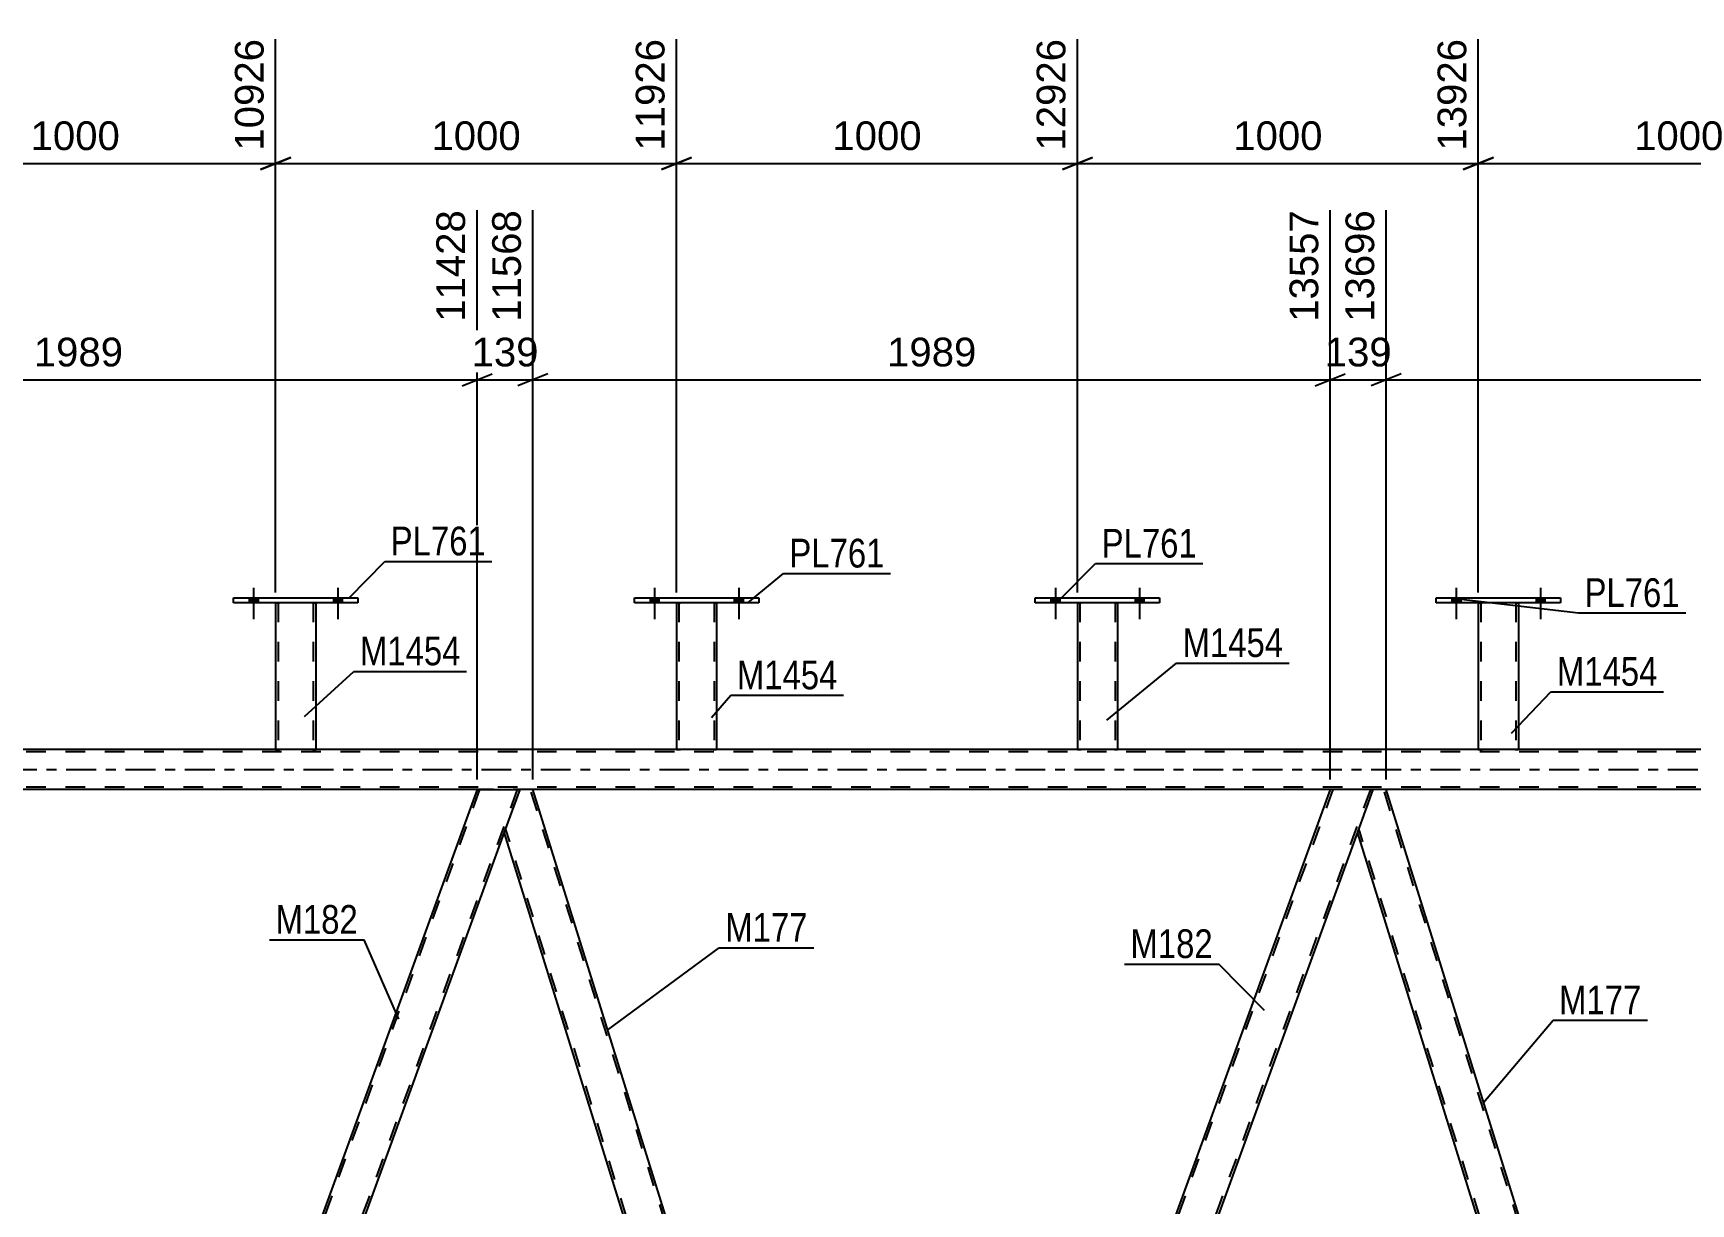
# Model space of a CAD drawing. Header units: millimetres. Extents: x -116 to 725, y -385 to 209.
# Drawn here: x 383.4 to 548.8, y -43.3 to 73.5 of the extents above; entities that cross this region are included whole.
import ezdxf

# ---------------------------------------------------------------- set-up
doc = ezdxf.new("R2010")
doc.units = ezdxf.units.MM
doc.linetypes.add('DXK_LINE_DOT2', pattern=[3.9198, 1.9599, -1.9599])
doc.linetypes.add('DXK_LINE_DOT3', pattern=[5.9187, 2.979, -0.9799, 0.9799, -0.9799])
doc.styles.add('Arial', font='arial.ttf', dxfattribs={"height": 0.2})
doc.styles.add('Arial Narrow', font='ARIALN.TTF', dxfattribs={"height": 0.2})

# ---------------------------------------------------------------- blocks, each defined once
blk = doc.blocks.new('Part-203724257-5561 - 5151')
at = {"color": 7, "linetype": 'DXK_LINE_DOT2'}
for p, q in [((513.04, -2), (468.92, -123.22)), ((516.78, -2), (472.66, -123.22)), ((513.04, -2), (513.06, -2)), ((517.04, -2), (515.49, -6.25)), ((468.66, -123.22), (470.42, -118.4)), ((474.67, -118.4), (472.92, -123.22)), ((472.92, -123.22), (468.66, -123.22))]:
    blk.add_line(p, q, dxfattribs=at)
at = {"color": 2, "linetype": 'Continuous'}
for p, q in [((512.78, -2), (470.42, -118.4)), ((517.04, -2), (512.78, -2)), ((515.49, -6.25), (474.67, -118.4))]:
    blk.add_line(p, q, dxfattribs=at)
blk = doc.blocks.new('Bolt-203724257-5209 - 5151')
at = {"linetype": 'Continuous'}
for points in [[(524.91, 16.64), (525.79, 16.64), (525.79, 17.12), (524.91, 17.12)], [(533.31, 16.64), (534.19, 16.64), (534.19, 17.12), (533.31, 17.12)]]:
    blk.add_hatch(color=1, dxfattribs=at).paths.add_polyline_path(points)
at = {"color": 1, "linetype": 'Continuous'}
for p, q in [((524.91, 17.12), (524.91, 16.64)), ((525.35, 18.12), (525.35, 15)), ((525.79, 17.12), (525.79, 16.64)), ((533.31, 17.12), (533.31, 16.64)), ((533.75, 18.12), (533.75, 15)), ((534.19, 17.12), (534.19, 16.64))]:
    blk.add_line(p, q, dxfattribs=at)
blk = doc.blocks.new('Bolt-203724257-5210 - 5151')
at = {"linetype": 'Continuous'}
for points in [[(524.91, 16.64), (525.79, 16.64), (525.79, 17.12), (524.91, 17.12)], [(533.31, 16.64), (534.19, 16.64), (534.19, 17.12), (533.31, 17.12)]]:
    blk.add_hatch(color=1, dxfattribs=at).paths.add_polyline_path(points)
at = {"color": 1, "linetype": 'Continuous'}
for p, q in [((524.91, 17.12), (524.91, 16.64)), ((525.35, 18.12), (525.35, 15)), ((525.79, 17.12), (525.79, 16.64)), ((533.31, 17.12), (533.31, 16.64)), ((533.75, 18.12), (533.75, 15)), ((534.19, 17.12), (534.19, 16.64))]:
    blk.add_line(p, q, dxfattribs=at)
blk = doc.blocks.new('Bolt-203724257-5211 - 5151')
at = {"linetype": 'Continuous'}
for points in [[(484.91, 16.64), (485.79, 16.64), (485.79, 17.12), (484.91, 17.12)], [(493.31, 16.64), (494.19, 16.64), (494.19, 17.12), (493.31, 17.12)]]:
    blk.add_hatch(color=1, dxfattribs=at).paths.add_polyline_path(points)
at = {"color": 1, "linetype": 'Continuous'}
for p, q in [((484.91, 17.12), (484.91, 16.64)), ((485.35, 18.12), (485.35, 15)), ((485.79, 17.12), (485.79, 16.64)), ((493.31, 17.12), (493.31, 16.64)), ((493.75, 18.12), (493.75, 15)), ((494.19, 17.12), (494.19, 16.64))]:
    blk.add_line(p, q, dxfattribs=at)
blk = doc.blocks.new('Bolt-203724257-5212 - 5151')
at = {"linetype": 'Continuous'}
for points in [[(484.91, 16.64), (485.79, 16.64), (485.79, 17.12), (484.91, 17.12)], [(493.31, 16.64), (494.19, 16.64), (494.19, 17.12), (493.31, 17.12)]]:
    blk.add_hatch(color=1, dxfattribs=at).paths.add_polyline_path(points)
at = {"color": 1, "linetype": 'Continuous'}
for p, q in [((484.91, 17.12), (484.91, 16.64)), ((485.35, 18.12), (485.35, 15)), ((485.79, 17.12), (485.79, 16.64)), ((493.31, 17.12), (493.31, 16.64)), ((493.75, 18.12), (493.75, 15)), ((494.19, 17.12), (494.19, 16.64))]:
    blk.add_line(p, q, dxfattribs=at)
blk = doc.blocks.new('Bolt-203724257-5213 - 5151')
at = {"linetype": 'Continuous'}
for points in [[(444.91, 16.64), (445.79, 16.64), (445.79, 17.12), (444.91, 17.12)], [(453.31, 16.64), (454.19, 16.64), (454.19, 17.12), (453.31, 17.12)]]:
    blk.add_hatch(color=1, dxfattribs=at).paths.add_polyline_path(points)
at = {"color": 1, "linetype": 'Continuous'}
for p, q in [((444.91, 17.12), (444.91, 16.64)), ((445.35, 18.12), (445.35, 15)), ((445.79, 17.12), (445.79, 16.64)), ((453.31, 17.12), (453.31, 16.64)), ((453.75, 18.12), (453.75, 15)), ((454.19, 17.12), (454.19, 16.64))]:
    blk.add_line(p, q, dxfattribs=at)
blk = doc.blocks.new('Bolt-203724257-5214 - 5151')
at = {"linetype": 'Continuous'}
for points in [[(444.91, 16.64), (445.79, 16.64), (445.79, 17.12), (444.91, 17.12)], [(453.31, 16.64), (454.19, 16.64), (454.19, 17.12), (453.31, 17.12)]]:
    blk.add_hatch(color=1, dxfattribs=at).paths.add_polyline_path(points)
at = {"color": 1, "linetype": 'Continuous'}
for p, q in [((444.91, 17.12), (444.91, 16.64)), ((445.35, 18.12), (445.35, 15)), ((445.79, 17.12), (445.79, 16.64)), ((453.31, 17.12), (453.31, 16.64)), ((453.75, 18.12), (453.75, 15)), ((454.19, 17.12), (454.19, 16.64))]:
    blk.add_line(p, q, dxfattribs=at)
blk = doc.blocks.new('Bolt-203724257-5215 - 5151')
at = {"linetype": 'Continuous'}
for points in [[(404.91, 16.64), (405.79, 16.64), (405.79, 17.12), (404.91, 17.12)], [(413.31, 16.64), (414.19, 16.64), (414.19, 17.12), (413.31, 17.12)]]:
    blk.add_hatch(color=1, dxfattribs=at).paths.add_polyline_path(points)
at = {"color": 1, "linetype": 'Continuous'}
for p, q in [((404.91, 17.12), (404.91, 16.64)), ((405.35, 18.12), (405.35, 15)), ((405.79, 17.12), (405.79, 16.64)), ((413.31, 17.12), (413.31, 16.64)), ((413.75, 18.12), (413.75, 15)), ((414.19, 17.12), (414.19, 16.64))]:
    blk.add_line(p, q, dxfattribs=at)
blk = doc.blocks.new('Bolt-203724257-5216 - 5151')
at = {"linetype": 'Continuous'}
for points in [[(404.91, 16.64), (405.79, 16.64), (405.79, 17.12), (404.91, 17.12)], [(413.31, 16.64), (414.19, 16.64), (414.19, 17.12), (413.31, 17.12)]]:
    blk.add_hatch(color=1, dxfattribs=at).paths.add_polyline_path(points)
at = {"color": 1, "linetype": 'Continuous'}
for p, q in [((404.91, 17.12), (404.91, 16.64)), ((405.35, 18.12), (405.35, 15)), ((405.79, 17.12), (405.79, 16.64)), ((413.31, 17.12), (413.31, 16.64)), ((413.75, 18.12), (413.75, 15)), ((414.19, 17.12), (414.19, 16.64))]:
    blk.add_line(p, q, dxfattribs=at)
blk = doc.blocks.new('Part-203724257-5247 - 5151')
at = {"color": 7, "linetype": 'DXK_LINE_DOT2'}
for p, q in [((623.74, 1.76), (-29.49, 1.76)), ((411.55, 2), (407.55, 2)), ((451.55, 2), (447.55, 2)), ((491.55, 2), (487.55, 2)), ((531.55, 2), (527.55, 2)), ((623.74, -1.76), (-29.49, -1.76)), ((433.22, -2), (427.65, -2)), ((518.36, -2), (512.78, -2))]:
    blk.add_line(p, q, dxfattribs=at)
at = {"color": 2, "linetype": 'Continuous'}
for p, q in [((407.55, 2), (371.55, 2)), ((447.55, 2), (411.55, 2)), ((487.55, 2), (451.55, 2)), ((527.55, 2), (491.55, 2)), ((567.55, 2), (531.55, 2)), ((427.65, -2), (348.09, -2)), ((512.78, -2), (433.22, -2)), ((597.92, -2), (518.36, -2))]:
    blk.add_line(p, q, dxfattribs=at)
at = {"color": 7, "linetype": 'DXK_LINE_DOT3'}
blk.add_line((-39.49, 0), (623.74, 0), dxfattribs=at)
blk = doc.blocks.new('Part-203724257-5352 - 5151')
at = {"color": 2, "linetype": 'Continuous'}
for p, q in [((523.35, 16.64), (523.35, 17.12)), ((523.35, 17.12), (535.75, 17.12)), ((535.75, 16.64), (523.35, 16.64)), ((535.75, 17.12), (535.75, 16.64))]:
    blk.add_line(p, q, dxfattribs=at)
blk = doc.blocks.new('Part-203724257-5357 - 5151')
at = {"color": 7, "linetype": 'DXK_LINE_DOT2'}
for p, q in [((527.55, 16.65), (527.55, 16.65)), ((527.55, 16.65), (527.55, 16.64)), ((527.55, 16.64), (527.55, 16.65)), ((527.58, 16.65), (527.55, 16.65)), ((527.55, 16.65), (527.58, 16.65)), ((527.69, 16.65), (527.58, 16.65)), ((527.58, 16.65), (527.69, 16.65)), ((527.8, 16.65), (527.69, 16.65)), ((527.69, 16.65), (527.84, 16.65)), ((527.79, 16.65), (527.79, 16.65)), ((527.79, 16.65), (527.79, 2)), ((527.8, 16.65), (527.79, 16.65)), ((527.79, 16.65), (527.8, 16.65)), ((531.25, 16.65), (527.8, 16.65)), ((527.86, 16.65), (527.8, 16.65)), ((527.8, 16.65), (527.86, 16.65)), ((531.25, 16.65), (527.84, 16.65)), ((531.16, 16.65), (527.86, 16.65)), ((527.86, 16.65), (527.93, 16.65)), ((531.24, 16.65), (527.93, 16.65)), ((531.24, 16.65), (531.16, 16.65)), ((531.29, 16.65), (531.24, 16.65)), ((531.24, 16.65), (531.29, 16.65)), ((531.25, 16.65), (531.41, 16.65)), ((531.41, 16.65), (531.25, 16.65)), ((531.31, 16.65), (531.29, 16.65)), ((531.29, 16.65), (531.31, 16.65)), ((531.31, 16.65), (531.31, 16.65)), ((531.31, 16.65), (531.31, 2)), ((531.41, 16.65), (531.51, 16.65)), ((531.51, 16.65), (531.41, 16.65)), ((531.51, 16.65), (531.55, 16.65)), ((531.55, 16.65), (531.51, 16.65)), ((531.55, 16.65), (531.55, 16.65)), ((531.55, 16.65), (531.55, 16.64)), ((531.55, 16.64), (531.55, 16.65)), ((527.55, 2), (527.58, 2)), ((527.58, 2), (527.69, 2)), ((527.69, 2), (527.84, 2)), ((527.8, 2), (527.79, 2)), ((527.79, 2), (527.8, 2)), ((527.86, 2), (527.8, 2)), ((527.8, 2), (527.84, 2)), ((531.25, 2), (527.84, 2)), ((527.84, 2), (527.86, 2)), ((531.16, 2), (527.86, 2)), ((527.86, 2), (527.93, 2)), ((531.24, 2), (527.93, 2)), ((531.24, 2), (531.16, 2)), ((531.29, 2), (531.24, 2)), ((531.24, 2), (531.29, 2)), ((531.25, 2), (531.41, 2)), ((531.31, 2), (531.29, 2)), ((531.29, 2), (531.31, 2)), ((531.41, 2), (531.51, 2)), ((531.51, 2), (531.55, 2))]:
    blk.add_line(p, q, dxfattribs=at)
at = {"color": 2, "linetype": 'Continuous'}
for p, q in [((527.55, 16.64), (527.55, 2)), ((531.55, 16.64), (531.55, 2)), ((527.58, 2), (527.55, 2)), ((527.69, 2), (527.58, 2)), ((527.84, 2), (527.69, 2)), ((531.25, 2), (527.84, 2)), ((531.41, 2), (531.25, 2)), ((531.51, 2), (531.41, 2)), ((531.55, 2), (531.51, 2))]:
    blk.add_line(p, q, dxfattribs=at)
blk = doc.blocks.new('Part-203724257-5362 - 5151')
at = {"color": 2, "linetype": 'Continuous'}
for p, q in [((483.35, 16.64), (483.35, 17.12)), ((483.35, 17.12), (495.75, 17.12)), ((495.75, 16.64), (483.35, 16.64)), ((495.75, 17.12), (495.75, 16.64))]:
    blk.add_line(p, q, dxfattribs=at)
blk = doc.blocks.new('Part-203724257-5367 - 5151')
at = {"color": 7, "linetype": 'DXK_LINE_DOT2'}
for p, q in [((487.55, 16.65), (487.55, 16.65)), ((487.55, 16.65), (487.55, 16.64)), ((487.55, 16.64), (487.55, 16.65)), ((487.58, 16.65), (487.55, 16.65)), ((487.55, 16.65), (487.58, 16.65)), ((487.69, 16.65), (487.58, 16.65)), ((487.58, 16.65), (487.69, 16.65)), ((487.8, 16.65), (487.69, 16.65)), ((487.69, 16.65), (487.84, 16.65)), ((487.79, 16.65), (487.79, 16.65)), ((487.79, 16.65), (487.79, 2)), ((487.8, 16.65), (487.79, 16.65)), ((487.79, 16.65), (487.8, 16.65)), ((491.25, 16.65), (487.8, 16.65)), ((487.86, 16.65), (487.8, 16.65)), ((487.8, 16.65), (487.86, 16.65)), ((491.25, 16.65), (487.84, 16.65)), ((491.16, 16.65), (487.86, 16.65)), ((487.86, 16.65), (487.93, 16.65)), ((491.24, 16.65), (487.93, 16.65)), ((491.24, 16.65), (491.16, 16.65)), ((491.29, 16.65), (491.24, 16.65)), ((491.24, 16.65), (491.29, 16.65)), ((491.25, 16.65), (491.41, 16.65)), ((491.41, 16.65), (491.25, 16.65)), ((491.31, 16.65), (491.29, 16.65)), ((491.29, 16.65), (491.31, 16.65)), ((491.31, 16.65), (491.31, 16.65)), ((491.31, 16.65), (491.31, 2)), ((491.41, 16.65), (491.51, 16.65)), ((491.51, 16.65), (491.41, 16.65)), ((491.51, 16.65), (491.55, 16.65)), ((491.55, 16.65), (491.51, 16.65)), ((491.55, 16.65), (491.55, 16.65)), ((491.55, 16.65), (491.55, 16.64)), ((491.55, 16.64), (491.55, 16.65)), ((487.55, 2), (487.58, 2)), ((487.58, 2), (487.69, 2)), ((487.69, 2), (487.84, 2)), ((487.8, 2), (487.79, 2)), ((487.79, 2), (487.8, 2)), ((487.86, 2), (487.8, 2)), ((487.8, 2), (487.84, 2)), ((491.25, 2), (487.84, 2)), ((487.84, 2), (487.86, 2)), ((491.16, 2), (487.86, 2)), ((487.86, 2), (487.93, 2)), ((491.24, 2), (487.93, 2)), ((491.24, 2), (491.16, 2)), ((491.29, 2), (491.24, 2)), ((491.24, 2), (491.29, 2)), ((491.25, 2), (491.41, 2)), ((491.31, 2), (491.29, 2)), ((491.29, 2), (491.31, 2)), ((491.41, 2), (491.51, 2)), ((491.51, 2), (491.55, 2))]:
    blk.add_line(p, q, dxfattribs=at)
at = {"color": 2, "linetype": 'Continuous'}
for p, q in [((487.55, 16.64), (487.55, 2)), ((491.55, 16.64), (491.55, 2)), ((487.58, 2), (487.55, 2)), ((487.69, 2), (487.58, 2)), ((487.84, 2), (487.69, 2)), ((491.25, 2), (487.84, 2)), ((491.41, 2), (491.25, 2)), ((491.51, 2), (491.41, 2)), ((491.55, 2), (491.51, 2))]:
    blk.add_line(p, q, dxfattribs=at)
blk = doc.blocks.new('Part-203724257-5372 - 5151')
at = {"color": 2, "linetype": 'Continuous'}
for p, q in [((443.35, 16.64), (443.35, 17.12)), ((443.35, 17.12), (455.75, 17.12)), ((455.75, 16.64), (443.35, 16.64)), ((455.75, 17.12), (455.75, 16.64))]:
    blk.add_line(p, q, dxfattribs=at)
blk = doc.blocks.new('Part-203724257-5377 - 5151')
at = {"color": 7, "linetype": 'DXK_LINE_DOT2'}
for p, q in [((447.55, 16.65), (447.55, 16.65)), ((447.55, 16.65), (447.55, 16.64)), ((447.55, 16.64), (447.55, 16.65)), ((447.58, 16.65), (447.55, 16.65)), ((447.55, 16.65), (447.58, 16.65)), ((447.69, 16.65), (447.58, 16.65)), ((447.58, 16.65), (447.69, 16.65)), ((447.8, 16.65), (447.69, 16.65)), ((447.69, 16.65), (447.84, 16.65)), ((447.79, 16.65), (447.79, 16.65)), ((447.79, 16.65), (447.79, 2)), ((447.8, 16.65), (447.79, 16.65)), ((447.79, 16.65), (447.8, 16.65)), ((451.25, 16.65), (447.8, 16.65)), ((447.86, 16.65), (447.8, 16.65)), ((447.8, 16.65), (447.86, 16.65)), ((451.25, 16.65), (447.84, 16.65)), ((451.16, 16.65), (447.86, 16.65)), ((447.86, 16.65), (447.93, 16.65)), ((451.24, 16.65), (447.93, 16.65)), ((451.24, 16.65), (451.16, 16.65)), ((451.29, 16.65), (451.24, 16.65)), ((451.24, 16.65), (451.29, 16.65)), ((451.25, 16.65), (451.41, 16.65)), ((451.41, 16.65), (451.25, 16.65)), ((451.31, 16.65), (451.29, 16.65)), ((451.29, 16.65), (451.31, 16.65)), ((451.31, 16.65), (451.31, 16.65)), ((451.31, 16.65), (451.31, 2)), ((451.41, 16.65), (451.51, 16.65)), ((451.51, 16.65), (451.41, 16.65)), ((451.51, 16.65), (451.55, 16.65)), ((451.55, 16.65), (451.51, 16.65)), ((451.55, 16.65), (451.55, 16.65)), ((451.55, 16.65), (451.55, 16.64)), ((451.55, 16.64), (451.55, 16.65)), ((447.55, 2), (447.58, 2)), ((447.58, 2), (447.69, 2)), ((447.69, 2), (447.84, 2)), ((447.8, 2), (447.79, 2)), ((447.79, 2), (447.8, 2)), ((447.86, 2), (447.8, 2)), ((447.8, 2), (447.84, 2)), ((451.25, 2), (447.84, 2)), ((447.84, 2), (447.86, 2)), ((451.16, 2), (447.86, 2)), ((447.86, 2), (447.93, 2)), ((451.24, 2), (447.93, 2)), ((451.24, 2), (451.16, 2)), ((451.29, 2), (451.24, 2)), ((451.24, 2), (451.29, 2)), ((451.25, 2), (451.41, 2)), ((451.31, 2), (451.29, 2)), ((451.29, 2), (451.31, 2)), ((451.41, 2), (451.51, 2)), ((451.51, 2), (451.55, 2))]:
    blk.add_line(p, q, dxfattribs=at)
at = {"color": 2, "linetype": 'Continuous'}
for p, q in [((447.55, 16.64), (447.55, 2)), ((451.55, 16.64), (451.55, 2)), ((447.58, 2), (447.55, 2)), ((447.69, 2), (447.58, 2)), ((447.84, 2), (447.69, 2)), ((451.25, 2), (447.84, 2)), ((451.41, 2), (451.25, 2)), ((451.51, 2), (451.41, 2)), ((451.55, 2), (451.51, 2))]:
    blk.add_line(p, q, dxfattribs=at)
blk = doc.blocks.new('Part-203724257-5382 - 5151')
at = {"color": 2, "linetype": 'Continuous'}
for p, q in [((403.35, 16.64), (403.35, 17.12)), ((403.35, 17.12), (415.75, 17.12)), ((415.75, 16.64), (403.35, 16.64)), ((415.75, 17.12), (415.75, 16.64))]:
    blk.add_line(p, q, dxfattribs=at)
blk = doc.blocks.new('Part-203724257-5387 - 5151')
at = {"color": 7, "linetype": 'DXK_LINE_DOT2'}
for p, q in [((407.55, 16.65), (407.55, 16.65)), ((407.55, 16.65), (407.55, 16.64)), ((407.55, 16.64), (407.55, 16.65)), ((407.58, 16.65), (407.55, 16.65)), ((407.55, 16.65), (407.58, 16.65)), ((407.69, 16.65), (407.58, 16.65)), ((407.58, 16.65), (407.69, 16.65)), ((407.8, 16.65), (407.69, 16.65)), ((407.69, 16.65), (407.84, 16.65)), ((407.79, 16.65), (407.79, 16.65)), ((407.79, 16.65), (407.79, 2)), ((407.8, 16.65), (407.79, 16.65)), ((407.79, 16.65), (407.8, 16.65)), ((411.25, 16.65), (407.8, 16.65)), ((407.86, 16.65), (407.8, 16.65)), ((407.8, 16.65), (407.86, 16.65)), ((411.25, 16.65), (407.84, 16.65)), ((411.16, 16.65), (407.86, 16.65)), ((407.86, 16.65), (407.93, 16.65)), ((411.24, 16.65), (407.93, 16.65)), ((411.24, 16.65), (411.16, 16.65)), ((411.29, 16.65), (411.24, 16.65)), ((411.24, 16.65), (411.29, 16.65)), ((411.25, 16.65), (411.41, 16.65)), ((411.41, 16.65), (411.25, 16.65)), ((411.31, 16.65), (411.29, 16.65)), ((411.29, 16.65), (411.31, 16.65)), ((411.31, 16.65), (411.31, 16.65)), ((411.31, 16.65), (411.31, 2)), ((411.41, 16.65), (411.51, 16.65)), ((411.51, 16.65), (411.41, 16.65)), ((411.51, 16.65), (411.55, 16.65)), ((411.55, 16.65), (411.51, 16.65)), ((411.55, 16.65), (411.55, 16.65)), ((411.55, 16.65), (411.55, 16.64)), ((411.55, 16.64), (411.55, 16.65)), ((407.55, 2), (407.58, 2)), ((407.58, 2), (407.69, 2)), ((407.69, 2), (407.84, 2)), ((407.8, 2), (407.79, 2)), ((407.79, 2), (407.8, 2)), ((407.86, 2), (407.8, 2)), ((407.8, 2), (407.84, 2)), ((411.25, 2), (407.84, 2)), ((407.84, 2), (407.86, 2)), ((411.16, 2), (407.86, 2)), ((407.86, 2), (407.93, 2)), ((411.24, 2), (407.93, 2)), ((411.24, 2), (411.16, 2)), ((411.29, 2), (411.24, 2)), ((411.24, 2), (411.29, 2)), ((411.25, 2), (411.41, 2)), ((411.31, 2), (411.29, 2)), ((411.29, 2), (411.31, 2)), ((411.41, 2), (411.51, 2)), ((411.51, 2), (411.55, 2))]:
    blk.add_line(p, q, dxfattribs=at)
at = {"color": 2, "linetype": 'Continuous'}
for p, q in [((407.55, 16.64), (407.55, 2)), ((411.55, 16.64), (411.55, 2)), ((407.58, 2), (407.55, 2)), ((407.69, 2), (407.58, 2)), ((407.84, 2), (407.69, 2)), ((411.25, 2), (407.84, 2)), ((411.41, 2), (411.25, 2)), ((411.51, 2), (411.41, 2)), ((411.55, 2), (411.51, 2))]:
    blk.add_line(p, q, dxfattribs=at)
blk = doc.blocks.new('Part-203724257-5551 - 5151')
at = {"color": 2, "linetype": 'Continuous'}
for p, q in [((517.04, -2), (515.49, -6.25)), ((518.36, -2), (517.04, -2)), ((555.06, -119.75), (518.36, -2)), ((551.95, -123.22), (515.49, -6.25)), ((554.79, -120.49), (553.8, -123.22)), ((555.06, -119.75), (554.79, -120.49))]:
    blk.add_line(p, q, dxfattribs=at)
at = {"color": 7, "linetype": 'DXK_LINE_DOT2'}
for p, q in [((554.92, -120.12), (518.11, -2)), ((552.2, -123.22), (515.63, -5.88)), ((555.04, -119.81), (554.79, -120.49)), ((551.95, -123.22), (553.8, -123.22))]:
    blk.add_line(p, q, dxfattribs=at)
blk = doc.blocks.new('Part-203724257-5566 - 5151')
at = {"color": 7, "linetype": 'DXK_LINE_DOT2'}
for p, q in [((427.9, -2), (383.78, -123.22)), ((431.65, -2), (387.53, -123.22)), ((427.9, -2), (427.92, -2)), ((431.9, -2), (430.36, -6.25)), ((384.79, -119.75), (383.53, -123.22)), ((387.78, -123.22), (383.53, -123.22))]:
    blk.add_line(p, q, dxfattribs=at)
at = {"color": 2, "linetype": 'Continuous'}
for p, q in [((427.65, -2), (384.79, -119.75)), ((427.65, -2), (431.9, -2)), ((430.36, -6.25), (387.78, -123.22))]:
    blk.add_line(p, q, dxfattribs=at)
blk = doc.blocks.new('Part-203724257-5601 - 5151')
at = {"color": 2, "linetype": 'Continuous'}
for p, q in [((431.9, -2), (430.36, -6.25)), ((433.22, -2), (431.9, -2)), ((469.5, -118.4), (433.22, -2)), ((465.31, -118.4), (430.36, -6.25))]:
    blk.add_line(p, q, dxfattribs=at)
at = {"color": 7, "linetype": 'DXK_LINE_DOT2'}
for p, q in [((469.79, -120.12), (432.97, -2)), ((467.07, -123.22), (430.49, -5.88)), ((465.31, -118.4), (466.82, -123.22)), ((469.93, -119.75), (469.5, -118.4)), ((468.66, -123.22), (469.93, -119.75)), ((466.82, -123.22), (468.66, -123.22))]:
    blk.add_line(p, q, dxfattribs=at)
blk = doc.blocks.new('Part-203724257-5606 - 5151')
at = {"color": 2, "linetype": 'Continuous'}
for p, q in [((346.77, -2), (345.22, -6.25)), ((348.09, -2), (346.77, -2)), ((384.79, -119.75), (348.09, -2)), ((381.68, -123.22), (345.22, -6.25)), ((384.52, -120.49), (383.53, -123.22)), ((384.79, -119.75), (384.52, -120.49))]:
    blk.add_line(p, q, dxfattribs=at)
at = {"color": 7, "linetype": 'DXK_LINE_DOT2'}
for p, q in [((384.66, -120.12), (347.84, -2)), ((381.93, -123.22), (345.36, -5.88)), ((384.77, -119.81), (384.52, -120.49)), ((381.68, -123.22), (383.53, -123.22))]:
    blk.add_line(p, q, dxfattribs=at)
blk = doc.blocks.new('StraightDimension-203724257-6232 - 5151')
at = {"color": 7, "linetype": 'Continuous'}
for p, q in [((427.65, -1), (427.65, 55.79)), ((348.09, -1), (348.09, 53.57)), ((349.59, 39.47), (346.59, 38.27)), ((348.09, 38.87), (427.65, 38.87)), ((426.15, 38.27), (429.15, 39.47))]:
    blk.add_line(p, q, dxfattribs=at)
at = {"color": 0, "linetype": 'Continuous'}
blk.add_wipeout([(427.05, 56.39), (422.85, 56.39), (422.85, 44.07), (427.05, 44.07)], dxfattribs=at)
at = {"color": 0}
blk.add_wipeout([(392.92, 39.62), (392.92, 43.82), (382.82, 43.82), (382.82, 39.62)], dxfattribs=at)
at = {"color": 3, "linetype": 'Continuous', "style": 'Arial'}
blk.add_text('11428', height=2.865, rotation=90.0002, dxfattribs=at).set_placement((426.45, 44.67))
at = {"color": 3, "style": 'Arial'}
blk.add_text('1989', height=2.865, dxfattribs=at).set_placement((383.42, 40.22))
blk = doc.blocks.new('StraightDimension-203724257-6166 - 5151')
at = {"color": 7, "linetype": 'Continuous'}
for p, q in [((512.78, -1), (512.78, 55.79)), ((518.36, -1), (518.36, 55.79)), ((511.28, 38.27), (514.28, 39.47)), ((512.78, 38.87), (518.36, 38.87)), ((519.86, 39.47), (516.86, 38.27))]:
    blk.add_line(p, q, dxfattribs=at)
at = {"color": 0}
blk.add_wipeout([(519.51, 39.62), (519.51, 43.82), (511.63, 43.82), (511.63, 39.62)], dxfattribs=at)
at = {"color": 3, "style": 'Arial'}
blk.add_text('139', height=2.865, dxfattribs=at).set_placement((512.23, 40.22))
at = {"color": 0, "linetype": 'Continuous'}
blk.add_wipeout([(517.76, 56.39), (513.56, 56.39), (513.56, 44.07), (517.76, 44.07)], dxfattribs=at)
at = {"color": 3, "linetype": 'Continuous', "style": 'Arial'}
blk.add_text('13696', height=2.865, rotation=90.0002, dxfattribs=at).set_placement((517.16, 44.67))
blk = doc.blocks.new('StraightDimension-203724257-6210 - 5151')
at = {"color": 7, "linetype": 'Continuous'}
for p, q in [((427.65, -1), (427.65, 55.79)), ((433.22, -1), (433.22, 55.79)), ((426.15, 38.27), (429.15, 39.47)), ((427.65, 38.87), (433.22, 38.87)), ((434.72, 39.47), (431.72, 38.27))]:
    blk.add_line(p, q, dxfattribs=at)
at = {"color": 0}
blk.add_wipeout([(434.37, 39.62), (434.37, 43.82), (426.5, 43.82), (426.5, 39.62)], dxfattribs=at)
at = {"color": 3, "style": 'Arial'}
blk.add_text('139', height=2.865, dxfattribs=at).set_placement((427.1, 40.22))
at = {"color": 0, "linetype": 'Continuous'}
blk.add_wipeout([(432.62, 56.39), (428.42, 56.39), (428.42, 44.07), (432.62, 44.07)], dxfattribs=at)
at = {"color": 3, "linetype": 'Continuous', "style": 'Arial'}
blk.add_text('11568', height=2.865, rotation=90.0002, dxfattribs=at).set_placement((432.02, 44.67))
blk = doc.blocks.new('StraightDimension-203724257-6188 - 5151')
at = {"color": 7, "linetype": 'Continuous'}
for p, q in [((433.22, -1), (433.22, 55.79)), ((512.78, -1), (512.78, 55.79)), ((434.72, 39.47), (431.72, 38.27)), ((433.22, 38.87), (512.78, 38.87)), ((511.28, 38.27), (514.28, 39.47))]:
    blk.add_line(p, q, dxfattribs=at)
at = {"color": 0, "linetype": 'Continuous'}
blk.add_wipeout([(512.18, 56.39), (507.98, 56.39), (507.98, 44.07), (512.18, 44.07)], dxfattribs=at)
at = {"color": 0}
blk.add_wipeout([(478.05, 39.62), (478.05, 43.82), (467.96, 43.82), (467.96, 39.62)], dxfattribs=at)
at = {"color": 3, "linetype": 'Continuous', "style": 'Arial'}
blk.add_text('13557', height=2.865, rotation=90.0002, dxfattribs=at).set_placement((511.58, 44.67))
at = {"color": 3, "style": 'Arial'}
blk.add_text('1989', height=2.865, dxfattribs=at).set_placement((468.56, 40.22))
blk = doc.blocks.new('StraightDimension-203724257-6144 - 5151')
at = {"color": 7, "linetype": 'Continuous'}
for p, q in [((518.36, -1), (518.36, 55.79)), ((597.92, -1), (597.92, 51.29)), ((519.86, 39.47), (516.86, 38.27)), ((518.36, 38.87), (597.92, 38.87)), ((596.42, 38.27), (599.42, 39.47))]:
    blk.add_line(p, q, dxfattribs=at)
at = {"color": 0, "linetype": 'Continuous'}
blk.add_wipeout([(597.32, 51.89), (593.12, 51.89), (593.12, 39.57), (597.32, 39.57)], dxfattribs=at)
at = {"color": 0}
blk.add_wipeout([(563.18, 39.62), (563.18, 43.82), (553.09, 43.82), (553.09, 39.62)], dxfattribs=at)
at = {"color": 3, "linetype": 'Continuous', "style": 'Arial'}
blk.add_text('15685', height=2.865, rotation=90.0002, dxfattribs=at).set_placement((596.72, 40.17))
at = {"color": 3, "style": 'Arial'}
blk.add_text('1989', height=2.865, dxfattribs=at).set_placement((553.69, 40.22))
blk = doc.blocks.new('StraightDimension-203724257-6065 - 5151')
at = {"color": 7, "linetype": 'Continuous'}
for p, q in [((407.55, 17.65), (407.55, 72.86)), ((447.55, 17.65), (447.55, 72.86)), ((409.05, 61.05), (406.05, 59.85)), ((407.55, 60.45), (447.55, 60.45)), ((446.05, 59.85), (449.05, 61.05))]:
    blk.add_line(p, q, dxfattribs=at)
at = {"color": 0, "linetype": 'Continuous'}
blk.add_wipeout([(446.95, 73.46), (442.75, 73.46), (442.75, 61.15), (446.95, 61.15)], dxfattribs=at)
at = {"color": 0}
blk.add_wipeout([(432.59, 61.2), (432.59, 65.4), (422.5, 65.4), (422.5, 61.2)], dxfattribs=at)
at = {"color": 3, "linetype": 'Continuous', "style": 'Arial'}
blk.add_text('11926', height=2.865, rotation=90.0002, dxfattribs=at).set_placement((446.35, 61.75))
at = {"color": 3, "style": 'Arial'}
blk.add_text('1000', height=2.865, dxfattribs=at).set_placement((423.1, 61.8))
blk = doc.blocks.new('StraightDimension-203724257-6057 - 5151')
at = {"color": 7, "linetype": 'Continuous'}
for p, q in [((407.55, 17.65), (407.55, 72.86)), ((367.55, 17.65), (367.55, 70.64)), ((369.05, 61.05), (366.05, 59.85)), ((367.55, 60.45), (407.55, 60.45)), ((406.05, 59.85), (409.05, 61.05))]:
    blk.add_line(p, q, dxfattribs=at)
at = {"color": 0, "linetype": 'Continuous'}
blk.add_wipeout([(406.95, 73.46), (402.75, 73.46), (402.75, 61.15), (406.95, 61.15)], dxfattribs=at)
at = {"color": 0}
blk.add_wipeout([(392.59, 61.2), (392.59, 65.4), (382.5, 65.4), (382.5, 61.2)], dxfattribs=at)
at = {"color": 3, "linetype": 'Continuous', "style": 'Arial'}
blk.add_text('10926', height=2.865, rotation=90.0002, dxfattribs=at).set_placement((406.35, 61.75))
at = {"color": 3, "style": 'Arial'}
blk.add_text('1000', height=2.865, dxfattribs=at).set_placement((383.1, 61.8))
blk = doc.blocks.new('StraightDimension-203724257-6073 - 5151')
at = {"color": 7, "linetype": 'Continuous'}
for p, q in [((447.55, 17.65), (447.55, 72.86)), ((487.55, 17.65), (487.55, 72.86)), ((449.05, 61.05), (446.05, 59.85)), ((447.55, 60.45), (487.55, 60.45)), ((486.05, 59.85), (489.05, 61.05))]:
    blk.add_line(p, q, dxfattribs=at)
at = {"color": 0, "linetype": 'Continuous'}
blk.add_wipeout([(486.95, 73.46), (482.75, 73.46), (482.75, 61.15), (486.95, 61.15)], dxfattribs=at)
at = {"color": 0}
blk.add_wipeout([(472.59, 61.2), (472.59, 65.4), (462.5, 65.4), (462.5, 61.2)], dxfattribs=at)
at = {"color": 3, "linetype": 'Continuous', "style": 'Arial'}
blk.add_text('12926', height=2.865, rotation=90.0002, dxfattribs=at).set_placement((486.35, 61.75))
at = {"color": 3, "style": 'Arial'}
blk.add_text('1000', height=2.865, dxfattribs=at).set_placement((463.1, 61.8))
blk = doc.blocks.new('StraightDimension-203724257-6081 - 5151')
at = {"color": 7, "linetype": 'Continuous'}
for p, q in [((487.55, 17.65), (487.55, 72.86)), ((527.55, 17.65), (527.55, 72.86)), ((489.05, 61.05), (486.05, 59.85)), ((487.55, 60.45), (527.55, 60.45)), ((526.05, 59.85), (529.05, 61.05))]:
    blk.add_line(p, q, dxfattribs=at)
at = {"color": 0, "linetype": 'Continuous'}
blk.add_wipeout([(526.95, 73.46), (522.75, 73.46), (522.75, 61.15), (526.95, 61.15)], dxfattribs=at)
at = {"color": 0}
blk.add_wipeout([(512.59, 61.2), (512.59, 65.4), (502.5, 65.4), (502.5, 61.2)], dxfattribs=at)
at = {"color": 3, "linetype": 'Continuous', "style": 'Arial'}
blk.add_text('13926', height=2.865, rotation=90.0002, dxfattribs=at).set_placement((526.35, 61.75))
at = {"color": 3, "style": 'Arial'}
blk.add_text('1000', height=2.865, dxfattribs=at).set_placement((503.1, 61.8))
blk = doc.blocks.new('StraightDimension-203724257-6089 - 5151')
at = {"color": 7, "linetype": 'Continuous'}
for p, q in [((527.55, 17.65), (527.55, 72.86)), ((567.55, 17.65), (567.55, 72.86)), ((529.05, 61.05), (526.05, 59.85)), ((527.55, 60.45), (567.55, 60.45)), ((566.05, 59.85), (569.05, 61.05))]:
    blk.add_line(p, q, dxfattribs=at)
at = {"color": 0, "linetype": 'Continuous'}
blk.add_wipeout([(566.95, 73.46), (562.75, 73.46), (562.75, 61.15), (566.95, 61.15)], dxfattribs=at)
at = {"color": 0}
blk.add_wipeout([(552.59, 61.2), (552.59, 65.4), (542.5, 65.4), (542.5, 61.2)], dxfattribs=at)
at = {"color": 3, "linetype": 'Continuous', "style": 'Arial'}
blk.add_text('14926', height=2.865, rotation=90.0002, dxfattribs=at).set_placement((566.35, 61.75))
at = {"color": 3, "style": 'Arial'}
blk.add_text('1000', height=2.865, dxfattribs=at).set_placement((543.1, 61.8))
blk = doc.blocks.new('Mark-203724257-5597 - 5151')
at = {"color": 0}
blk.add_wipeout([(460.64, -17.18), (460.64, -14.18), (452.41, -14.18), (452.41, -17.18)], dxfattribs=at)
blk.add_wipeout([(460.64, -17.18), (460.64, -14.18), (452.41, -14.18), (452.41, -17.18)], dxfattribs=at)
at = {"color": 30, "linetype": 'Continuous'}
for p, q in [((440.69, -25.97), (451.81, -17.78)), ((451.81, -17.78), (461.24, -17.78))]:
    blk.add_line(p, q, dxfattribs=at)
at = {"color": 3, "style": 'Arial Narrow'}
blk.add_text('M177', height=2.863, dxfattribs=at).set_placement((452.41, -17.18))
blk = doc.blocks.new('Mark-203724257-5348 - 5151')
at = {"color": 0}
blk.add_wipeout([(547.66, 16.22), (547.66, 19.22), (538.15, 19.22), (538.15, 16.22)], dxfattribs=at)
blk.add_wipeout([(547.66, 16.22), (547.66, 19.22), (538.15, 19.22), (538.15, 16.22)], dxfattribs=at)
at = {"color": 30, "linetype": 'Continuous'}
for p, q in [((525.84, 17.01), (537.55, 15.62)), ((537.55, 15.62), (548.26, 15.62))]:
    blk.add_line(p, q, dxfattribs=at)
at = {"color": 3, "style": 'Arial Narrow'}
blk.add_text('PL761', height=2.863, dxfattribs=at).set_placement((538.15, 16.22))
blk = doc.blocks.new('Mark-203724257-5353 - 5151')
at = {"color": 0}
blk.add_wipeout([(545.44, 8.36), (545.44, 11.36), (535.39, 11.36), (535.39, 8.36)], dxfattribs=at)
blk.add_wipeout([(545.44, 8.36), (545.44, 11.36), (535.39, 11.36), (535.39, 8.36)], dxfattribs=at)
at = {"color": 30, "linetype": 'Continuous'}
for p, q in [((530.87, 3.63), (534.79, 7.76)), ((534.79, 7.76), (546.04, 7.76))]:
    blk.add_line(p, q, dxfattribs=at)
at = {"color": 3, "style": 'Arial Narrow'}
blk.add_text('M1454', height=2.863, dxfattribs=at).set_placement((535.39, 8.36))
blk = doc.blocks.new('Mark-203724257-5358 - 5151')
at = {"color": 0}
blk.add_wipeout([(499.48, 21.15), (499.48, 24.15), (489.97, 24.15), (489.97, 21.15)], dxfattribs=at)
blk.add_wipeout([(499.48, 21.15), (499.48, 24.15), (489.97, 24.15), (489.97, 21.15)], dxfattribs=at)
at = {"color": 30, "linetype": 'Continuous'}
for p, q in [((485.84, 17.01), (489.37, 20.55)), ((489.37, 20.55), (500.08, 20.55))]:
    blk.add_line(p, q, dxfattribs=at)
at = {"color": 3, "style": 'Arial Narrow'}
blk.add_text('PL761', height=2.863, dxfattribs=at).set_placement((489.97, 21.15))
blk = doc.blocks.new('Mark-203724257-5363 - 5151')
at = {"color": 0}
blk.add_wipeout([(508.09, 11.23), (508.09, 14.23), (498.04, 14.23), (498.04, 11.23)], dxfattribs=at)
blk.add_wipeout([(508.09, 11.23), (508.09, 14.23), (498.04, 14.23), (498.04, 11.23)], dxfattribs=at)
at = {"color": 30, "linetype": 'Continuous'}
for p, q in [((490.47, 4.92), (497.44, 10.63)), ((497.44, 10.63), (508.69, 10.63))]:
    blk.add_line(p, q, dxfattribs=at)
at = {"color": 3, "style": 'Arial Narrow'}
blk.add_text('M1454', height=2.863, dxfattribs=at).set_placement((498.04, 11.23))
blk = doc.blocks.new('Mark-203724257-5368 - 5151')
at = {"color": 0}
blk.add_wipeout([(468.31, 20.16), (468.31, 23.16), (458.81, 23.16), (458.81, 20.16)], dxfattribs=at)
blk.add_wipeout([(468.31, 20.16), (468.31, 23.16), (458.81, 23.16), (458.81, 20.16)], dxfattribs=at)
at = {"color": 30, "linetype": 'Continuous'}
for p, q in [((454.67, 16.64), (458.21, 19.56)), ((458.21, 19.56), (468.91, 19.56))]:
    blk.add_line(p, q, dxfattribs=at)
at = {"color": 3, "style": 'Arial Narrow'}
blk.add_text('PL761', height=2.863, dxfattribs=at).set_placement((458.81, 20.16))
blk = doc.blocks.new('Mark-203724257-5373 - 5151')
at = {"color": 0}
blk.add_wipeout([(463.62, 8.01), (463.62, 11.01), (453.57, 11.01), (453.57, 8.01)], dxfattribs=at)
blk.add_wipeout([(463.62, 8.01), (463.62, 11.01), (453.57, 11.01), (453.57, 8.01)], dxfattribs=at)
at = {"color": 30, "linetype": 'Continuous'}
for p, q in [((451.04, 5.18), (452.97, 7.41)), ((452.97, 7.41), (464.22, 7.41))]:
    blk.add_line(p, q, dxfattribs=at)
at = {"color": 3, "style": 'Arial Narrow'}
blk.add_text('M1454', height=2.863, dxfattribs=at).set_placement((453.57, 8.01))
blk = doc.blocks.new('Mark-203724257-5378 - 5151')
at = {"color": 0}
blk.add_wipeout([(428.53, 21.37), (428.53, 24.37), (419.03, 24.37), (419.03, 21.37)], dxfattribs=at)
blk.add_wipeout([(428.53, 21.37), (428.53, 24.37), (419.03, 24.37), (419.03, 21.37)], dxfattribs=at)
at = {"color": 30, "linetype": 'Continuous'}
for p, q in [((414.89, 17.12), (418.43, 20.77)), ((418.43, 20.77), (429.13, 20.77))]:
    blk.add_line(p, q, dxfattribs=at)
at = {"color": 3, "style": 'Arial Narrow'}
blk.add_text('PL761', height=2.863, dxfattribs=at).set_placement((419.03, 21.37))
blk = doc.blocks.new('Mark-203724257-5383 - 5151')
at = {"color": 0}
blk.add_wipeout([(426.01, 10.4), (426.01, 13.4), (415.96, 13.4), (415.96, 10.4)], dxfattribs=at)
blk.add_wipeout([(426.01, 10.4), (426.01, 13.4), (415.96, 13.4), (415.96, 10.4)], dxfattribs=at)
at = {"color": 30, "linetype": 'Continuous'}
for p, q in [((410.44, 5.29), (415.36, 9.8)), ((415.36, 9.8), (426.61, 9.8))]:
    blk.add_line(p, q, dxfattribs=at)
at = {"color": 3, "style": 'Arial Narrow'}
blk.add_text('M1454', height=2.863, dxfattribs=at).set_placement((415.96, 10.4))
blk = doc.blocks.new('Mark-203724257-5547 - 5151')
at = {"color": 0}
blk.add_wipeout([(543.83, -24.41), (543.83, -21.41), (535.61, -21.41), (535.61, -24.41)], dxfattribs=at)
blk.add_wipeout([(543.83, -24.41), (543.83, -21.41), (535.61, -21.41), (535.61, -24.41)], dxfattribs=at)
at = {"color": 30, "linetype": 'Continuous'}
for p, q in [((528.08, -33.2), (535.01, -25.01)), ((535.01, -25.01), (544.43, -25.01))]:
    blk.add_line(p, q, dxfattribs=at)
at = {"color": 3, "style": 'Arial Narrow'}
blk.add_text('M177', height=2.863, dxfattribs=at).set_placement((535.61, -24.41))
blk = doc.blocks.new('Mark-203724257-5557 - 5151')
at = {"color": 0}
blk.add_wipeout([(501.06, -18.8), (501.06, -15.8), (492.84, -15.8), (492.84, -18.8)], dxfattribs=at)
blk.add_wipeout([(501.06, -18.8), (501.06, -15.8), (492.84, -15.8), (492.84, -18.8)], dxfattribs=at)
at = {"color": 30, "linetype": 'Continuous'}
for p in [(492.24, -19.4), (506.21, -24.04)]:
    blk.add_line(p, (501.66, -19.4), dxfattribs=at)
at = {"color": 3, "style": 'Arial Narrow'}
blk.add_text('M182', height=2.863, dxfattribs=at).set_placement((492.84, -18.8))
blk = doc.blocks.new('Mark-203724257-5562 - 5151')
at = {"color": 0}
blk.add_wipeout([(415.77, -16.38), (415.77, -13.38), (407.54, -13.38), (407.54, -16.38)], dxfattribs=at)
blk.add_wipeout([(415.77, -16.38), (415.77, -13.38), (407.54, -13.38), (407.54, -16.38)], dxfattribs=at)
at = {"color": 30, "linetype": 'Continuous'}
for p in [(406.94, -16.98), (419.84, -24.9)]:
    blk.add_line(p, (416.37, -16.98), dxfattribs=at)
at = {"color": 3, "style": 'Arial Narrow'}
blk.add_text('M182', height=2.863, dxfattribs=at).set_placement((407.54, -16.38))

msp = doc.modelspace()

# ---------------------------------------------------------------- block references
for name in ['Part-203724257-5382 - 5151', 'Bolt-203724257-5215 - 5151', 'Bolt-203724257-5216 - 5151', 'Part-203724257-5387 - 5151', 'Part-203724257-5372 - 5151', 'Bolt-203724257-5213 - 5151', 'Bolt-203724257-5214 - 5151', 'Part-203724257-5377 - 5151', 'Part-203724257-5362 - 5151', 'Bolt-203724257-5211 - 5151', 'Bolt-203724257-5212 - 5151', 'Part-203724257-5367 - 5151', 'Part-203724257-5352 - 5151', 'Bolt-203724257-5209 - 5151', 'Bolt-203724257-5210 - 5151', 'Part-203724257-5357 - 5151', 'Part-203724257-5247 - 5151', 'Part-203724257-5606 - 5151', 'Part-203724257-5566 - 5151', 'Part-203724257-5601 - 5151', 'Part-203724257-5561 - 5151', 'Part-203724257-5551 - 5151']:
    msp.add_blockref(name, (0, 0))

# ---------------------------------------------------------------- next in the draw order: block references
for name in ['StraightDimension-203724257-6232 - 5151', 'StraightDimension-203724257-6166 - 5151', 'Mark-203724257-5562 - 5151', 'Mark-203724257-5597 - 5151', 'Mark-203724257-5557 - 5151', 'Mark-203724257-5547 - 5151']:
    msp.add_blockref(name, (0, 0))

# ---------------------------------------------------------------- next in the draw order: block references
for name in ['StraightDimension-203724257-6210 - 5151', 'StraightDimension-203724257-6144 - 5151']:
    msp.add_blockref(name, (0, 0))

# ---------------------------------------------------------------- next in the draw order: block references
for name in ['StraightDimension-203724257-6188 - 5151', 'Mark-203724257-5383 - 5151', 'Mark-203724257-5353 - 5151']:
    msp.add_blockref(name, (0, 0))

# ---------------------------------------------------------------- next in the draw order: block references
for name in ['StraightDimension-203724257-6065 - 5151', 'Mark-203724257-5363 - 5151', 'Mark-203724257-5373 - 5151']:
    msp.add_blockref(name, (0, 0))

# ---------------------------------------------------------------- next in the draw order: block references
for name in ['StraightDimension-203724257-6057 - 5151', 'StraightDimension-203724257-6073 - 5151', 'Mark-203724257-5378 - 5151']:
    msp.add_blockref(name, (0, 0))

# ---------------------------------------------------------------- next in the draw order: block references
for name in ['StraightDimension-203724257-6081 - 5151', 'Mark-203724257-5368 - 5151']:
    msp.add_blockref(name, (0, 0))

# ---------------------------------------------------------------- next in the draw order: block references
for name in ['StraightDimension-203724257-6089 - 5151', 'Mark-203724257-5358 - 5151']:
    msp.add_blockref(name, (0, 0))

# ---------------------------------------------------------------- next in the draw order: block references
msp.add_blockref('Mark-203724257-5348 - 5151', (0, 0))

doc.saveas('drawing.dxf')
